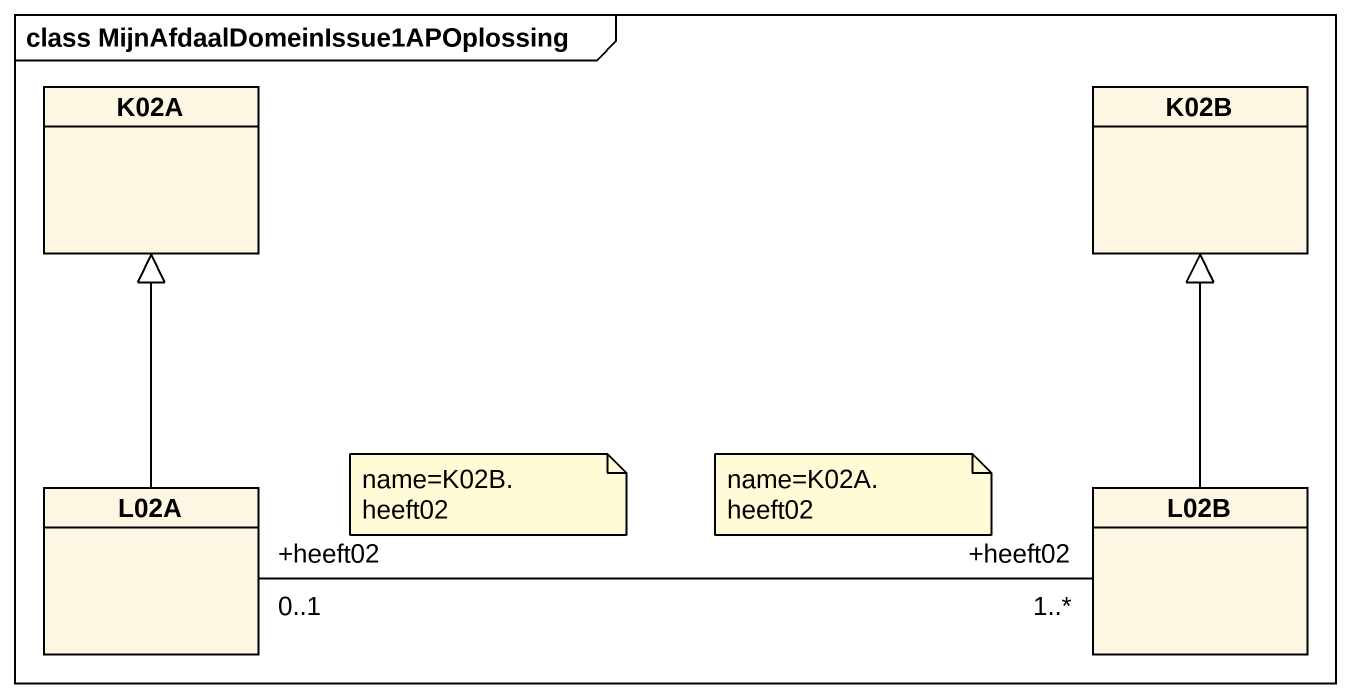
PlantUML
@startuml
mainframe class MijnAfdaalDomeinIssue1APOplossing
hide circle
hide empty members
class K02A
class K02B
class L02A
class L02B
L02A -up-|> K02A
L02A "+heeft02\n0..1" -right- "+heeft02\n1..*" L02B
L02B -up-|> K02B
note as N1
  name=K02B.heeft02
end note
note as N2
  name=K02A.heeft02
end note
@enduml
